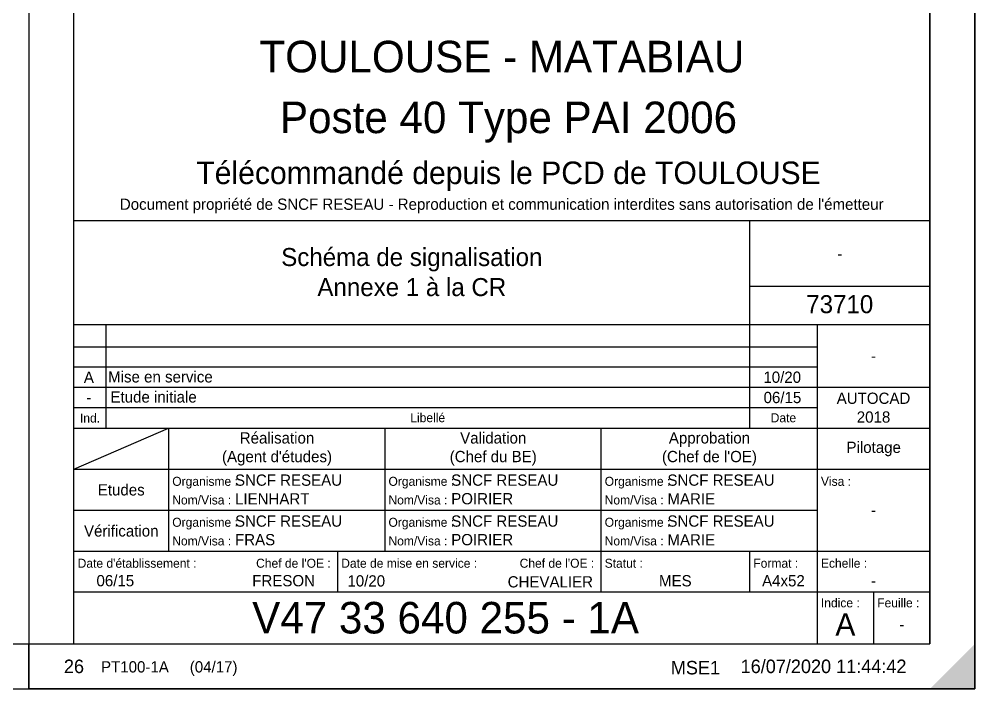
# Model space of a CAD drawing. Header units: metres. Extents: x 0 to 4410, y 0 to 594.
# Drawn here: x 4197.8 to 4410, y 0 to 148.7 of the extents above; entities that cross this region are included whole.
import ezdxf
from ezdxf.enums import TextEntityAlignment as Align

# ---------------------------------------------------------------- set-up
doc = ezdxf.new("R2010")
doc.units = ezdxf.units.M
doc.linetypes.add('CONTINU', pattern=[5000, 5000, 0])
for name, color, linetype in [('0 - Cadre et cartouche', 7, 'Continuous'), ('7', 7, 'CONTINU'), ('Base GIPPSI', 4, 'Continuous'), ('CART0', 7, 'Continuous'), ('CART7', 7, 'CONTINU'), ('FORMAT', 7, 'Continuous')]:
    doc.layers.add(name, color=color, linetype=linetype)
doc.styles.add('es_norme', font='es_isocp.shx')
doc.styles.add('iso', font='es_isocp.shx')
doc.styles.add('ISO8C1', font='es_isocp.shx')

# ---------------------------------------------------------------- blocks, each defined once
blk = doc.blocks.new('copyright_bordereau')
at = {"style": 'iso'}
blk.add_text("Document propriété de SNCF RESEAU - Reproduction et communication interdites sans autorisation de l'émetteur", height=2.5, dxfattribs=at).set_placement((94.95883478438259, 2.469510816715569), align=Align.CENTER)

msp = doc.modelspace()

# ---------------------------------------------------------------- linework, layer by layer
msp.add_line((4410, 584.000000000002), (4410, 0))
at = {"color": 0}
for p, q in [((4199.999996428156, 297.0000058811382), (4199.999996428156, 5.881138207541881e-06)), ((4409.999996428156, 297.0000058811382), (4409.999996428156, 5.881138207541881e-06)), ((4359.999996428156, 89.36234145668084), (4399.999996428156, 89.36234145668084)), ((4217.061478456591, 80.86234145668084), (4217.061478456591, 57.95292535056603)), ((4217.061478456591, 62.45292535056603), (4217.061478456591, 57.86234145668084)), ((4209.999996428156, 48.77175756279382), (4230.999996428156, 57.86234145668084)), ((4217.061478456591, 57.95292535056603), (4217.061478456591, 57.86234145668084)), ((4326.999996428156, 21.50000588113824), (4326.999996428156, 57.86234145668084)), ((4209.999996428156, 48.77175756279382), (4399.999996428156, 48.77175756279382)), ((4209.999996428156, 39.68117366890863), (4374.999996428156, 39.68117366890863)), ((4268.506081661782, 30.59058977502343), (4268.506081661782, 21.50000588113824)), ((4359.999996428156, 30.59058977502343), (4359.999996428156, 21.50000588113824)), ((4399.999996428156, 21.50000588113824), (4209.999996428156, 21.50000588113824)), ((4409.999996428156, 5.881138207541881e-06), (4199.999996428156, 5.881138207541881e-06))]:
    msp.add_line(p, q, dxfattribs=at)
msp.add_solid([(4399.999996428156, 5.881138207541881e-06), (4409.999996428156, 10.00000588113821), (4409.999996428156, 5.881138207541881e-06)], dxfattribs=at)
at = {"layer": '0 - Cadre et cartouche', "color": 0}
for p, q in [((4199.999996428156, 0), (4199.999996428156, 10)), ((4199.999996428156, 0), (4199.999996428156, 10)), ((4409.999996428156, 0), (4399.999996428156, 0))]:
    msp.add_line(p, q, dxfattribs=at)
msp.add_solid([(4409.999996428156, 0), (4409.999996428156, 6), (4403.999996428156, 0), (4409.999996428156, 0)], dxfattribs=at)
at = {"layer": '7', "color": 0}
for p, q in [((4209.999996428156, 10.00000588113821), (4209.999996428156, 287.0000058811382)), ((4399.999996428156, 287.0000058811382), (4399.999996428156, 10.00000588113821)), ((4399.999996428156, 103.8623414566808), (4209.999996428156, 103.8623414566808)), ((4209.999996428156, 10.00000588113821), (4399.999996428156, 10.00000588113821))]:
    msp.add_line(p, q, dxfattribs=at)
at = {"layer": 'Base GIPPSI', "color": 0}
for p, q in [((4410, 297.0000058811383), (4410, 5.881138434915556e-06)), ((4210, 10.00000588113843), (4400, 10.00000588113843)), ((4210, 10.00000588113843), (4400, 10.00000588113843)), ((4410, 5.881138207541881e-06), (4200, 5.881138406493847e-06))]:
    msp.add_line(p, q, dxfattribs=at)
at = {"layer": 'CART0', "color": 0}
for p, q in [((4359.999996428156, 103.8623414566808), (4359.999996428156, 57.86234145668084)), ((4374.999996428156, 80.86234145668084), (4374.999996428156, 10.00000588113821)), ((4209.999996428156, 75.95292535056603), (4374.999996428156, 75.95292535056603)), ((4209.999996428156, 71.45292535056603), (4374.999996428156, 71.45292535056603)), ((4209.999996428156, 66.95292535056603), (4399.999996428156, 66.95292535056603)), ((4209.999996428156, 62.45292535056603), (4374.999996428156, 62.45292535056603)), ((4230.999996428156, 57.86234145668084), (4230.999996428156, 30.59058977502343)), ((4278.999996428156, 57.86234145668084), (4278.999996428156, 30.59058977502343)), ((4209.999996428156, 30.59058977502343), (4399.999996428156, 30.59058977502343)), ((4387.499996428156, 21.50000588113824), (4387.499996428156, 10.00000588113821))]:
    msp.add_line(p, q, dxfattribs=at)
at = {"layer": 'CART7', "color": 0}
for p, q in [((4209.999996428156, 80.86234145668084), (4399.999996428156, 80.86234145668084)), ((4209.999996428156, 57.86234145668084), (4399.999996428156, 57.86234145668084))]:
    msp.add_line(p, q, dxfattribs=at)
at = {"layer": 'FORMAT', "linetype": 'Continuous', "ltscale": 0.8}
for points in [[(0, 0), (4410, 1.684249447727645e-14), (4410, 594), (0, 594.000000000002)], [(10, 10), (4400, 10), (4400, 584.0000000000011), (10, 584.000000000002)]]:
    msp.add_lwpolyline(points, close=True, dxfattribs=at)

# ---------------------------------------------------------------- block references
at = {"color": 0}
msp.add_blockref('copyright_bordereau', (4209.999196428922, 103.8623414566808), dxfattribs=at)

# ---------------------------------------------------------------- texts
at = {"style": 'ISO8C1'}
msp.add_text('PT100-1A     (04/17) ', height=2.5, dxfattribs=at).set_placement((4216.012601829675, 3.637901757551475))
at = {"lineweight": 70, "insert": (4304.999996428156, 140.2952199934333), "char_height": 7, "width": 184, "attachment_point": 5, "style": 'iso'}
msp.add_mtext('TOULOUSE - MATABIAU', dxfattribs=at)
at = {"attachment_point": 5, "style": 'iso'}
for s, insert, char_height, width in [('Poste 40 Type PAI 2006', (4306.466560175711, 125.7952199934333), 7, 184), ('Télécommandé depuis le PCD de TOULOUSE', (4306.466560175711, 113.7952199934333), 5, 184), ('73710', (4379.999996428156, 85.36234145668084), 4, 38)]:
    msp.add_mtext(s, dxfattribs=dict(at, insert=insert, char_height=char_height, width=width))
at = {"color": 0, "style": 'iso'}
for s, insert, char_height, width, attachment_point in [('Schéma de signalisation\\PAnnexe 1 à la CR', (4284.999996428156, 92.4900926593217), 4, 145.5, 5), ('-', (4379.999996428156, 96.61234145668084), 2.5, 23, 5), ('\\pxqc;-', (4387.499996428156, 73.90763340362344), 2.5, 23, 5), ('AUTOCAD 2018', (4387.499996428156, 62.40763340362344), 2.5, 23.20438086209606, 5), ('LIENHART', (4245.749986962672, 40.93077951254406), 2.5, 47.7319, 7), ('POIRIER', (4293.749986962672, 40.93077951254406), 2.5, 47.7319, 7), ('MARIE', (4341.749986962672, 40.93077951254406), 2.5, 47.7319, 7), ('\\pxqc;-', (4387.499996428156, 39.68117366890863), 2.5, 23, 5), ('FRAS', (4245.749986962672, 31.84019561865887), 2.5, 47.7319, 7), ('POIRIER', (4293.749986962672, 31.84019561865887), 2.5, 47.7319, 7), ('MARIE', (4341.749986962672, 31.84019561865887), 2.5, 47.7319, 7), ('V47 33 640 255 - 1A', (4292.499996428156, 15.75000588113824), 7, 175, 5), ('-', (4393.749996428156, 14.30025751655182), 2.5, 23, 5)]:
    msp.add_mtext(s, dxfattribs=dict(at, insert=insert, char_height=char_height, width=width, attachment_point=attachment_point))
at = {"layer": '0 - Cadre et cartouche', "color": 0, "style": 'es_norme'}
for s, p in [('26', (4209.999996428156, 5)), ('MSE1', (4347.965983060534, 4.705284717173527))]:
    msp.add_text(s, height=3, dxfattribs=at).set_placement(p, align=Align.MIDDLE_CENTER)
msp.add_text('16/07/2020 11:44:42', height=3, dxfattribs=at).set_placement((4357.999996428156, 5), align=Align.MIDDLE_LEFT)
at = {"layer": 'CART0', "style": 'iso'}
for s, p in [('A', (4213.310034107025, 67.92894981667311)), ('Mise en service', (4229.191170141547, 68.01400392490744)), ('10/20', (4367.231249065774, 67.92894981667301)), ('Etude initiale', (4227.681163939428, 63.55253510570775)), ('06/15', (4367.279293092807, 63.42894981667325)), ('-', (4213.310034107025, 63.42894981667312))]:
    msp.add_text(s, height=2.5, dxfattribs=at).set_placement(p, align=Align.CENTER)
at = {"layer": 'CART0', "color": 0, "style": 'iso'}
for s, height, p in [('Ind.', 2, (4213.561478456591, 60.15763340362344)), ('Date', 2, (4367.499996428156, 60.15763340362344)), ('Pilotage', 2.5, (4387.536930555347, 53.31704950973642)), ('Etudes', 2.5, (4220.499996428156, 44.22646561585123)), ('Vérification', 2.5, (4220.499996428156, 35.13588172196603))]:
    msp.add_text(s, height=height, dxfattribs=at).set_placement(p, align=Align.MIDDLE)
for s, height, p in [('Libellé', 2, (4288.530737442374, 59.1950094702496)), ('Réalisation', 2.5, (4255.073864682538, 54.45782509260596)), ('Validation', 2.5, (4303.073864682538, 54.45782509260596)), ('Approbation', 2.5, (4351.073864682538, 54.45782509260596)), ("(Agent d'études)", 2.5, (4255.073864682538, 50.31971687291286)), ('(Chef du BE)', 2.5, (4303.073864682538, 50.31971687291286)), ("(Chef de l'OE)", 2.5, (4351.073864682538, 50.31971687291286))]:
    msp.add_text(s, height=height, dxfattribs=at).set_placement(p, align=Align.CENTER)
for s, p in [('Organisme :', (4231.818786962673, 45.06888773223898)), ('Organisme :', (4279.818786962673, 45.06888773223898)), ('Organisme :', (4327.818786962673, 45.06888773223898)), ('Visa :', (4375.818786962673, 45.06888773223898)), ('Nom/Visa :', (4231.818786962673, 40.93077951254406)), ('Nom/Visa :', (4279.818786962673, 40.93077951254406)), ('Nom/Visa :', (4327.818786962673, 40.93077951254406)), ('Organisme :', (4231.818786962673, 35.97830383835196)), ('Organisme :', (4279.818786962673, 35.97830383835196)), ('Organisme :', (4327.818786962673, 35.97830383835196)), ('Nom/Visa :', (4231.818786962673, 31.84019561865887)), ('Nom/Visa :', (4279.818786962673, 31.84019561865887)), ('Nom/Visa :', (4327.818786962673, 31.84019561865887)), ("Date d'établissement :", (4210.818786962673, 26.88771994446677)), ('Date de mise en service :', (4269.324872196299, 26.88771994446677)), ('Statut :', (4327.818786962673, 26.88771994446677)), ('Format :', (4360.818786962673, 26.88771994446677)), ('Echelle :', (4375.818786962673, 26.88771994446677)), ('Indice :', (4375.818786962673, 18.09548951706518)), ('Feuille :', (4388.318786962673, 18.09548951706518))]:
    msp.add_text(s, height=2, dxfattribs=at).set_placement(p)
for p in [(4266.999996428156, 26.88771994446677), (4325.499996428156, 26.88771994446677)]:
    msp.add_text("Chef de l'OE :", height=2, dxfattribs=at).set_placement(p, align=Align.RIGHT)
for s, insert, char_height, width, attachment_point in [('SNCF RESEAU', (4245.750028205313, 45.0518427758924), 2.5, 47.73185108844973, 7), ('SNCF RESEAU', (4293.750028205313, 45.0518427758924), 2.5, 47.73185108844973, 7), ('SNCF RESEAU', (4341.750028205313, 45.0518427758924), 2.5, 47.73185108844973, 7), ('SNCF RESEAU', (4245.750028205313, 35.9612588820072), 2.5, 47.73185108844973, 7), ('SNCF RESEAU', (4293.750028205313, 35.9612588820072), 2.5, 47.73185108844973, 7), ('SNCF RESEAU', (4341.750028205313, 35.9612588820072), 2.5, 47.73185108844973, 7), ('06/15', (4214.999996428156, 22.73256676842709), 2.5, 48.89826861511369, 7), ('    FRESON', (4263.506081661782, 22.73256676842709), 2.5, 48.89826861511369, 9), ('10/20', (4270.708739943286, 22.67957058130457), 2.5, 48.89826861511369, 7), ('CHEVALIER', (4325.229336329219, 22.4786680440028), 2.5, 48.89826861511369, 9), ('MES', (4343.499996428156, 23.9828128314183), 2.5, 10.80133517066565, 5), ('A4x52', (4367.499996428156, 23.9828128314183), 2.5, 20.5035534851188, 5), ('-', (4387.499996428156, 23.9828128314183), 2.5, 10.80133517066565, 5), ('A', (4381.249996428156, 14.30025751655182), 5, 3, 5)]:
    msp.add_mtext(s, dxfattribs=dict(at, insert=insert, char_height=char_height, width=width, attachment_point=attachment_point))

doc.saveas('drawing.dxf')
